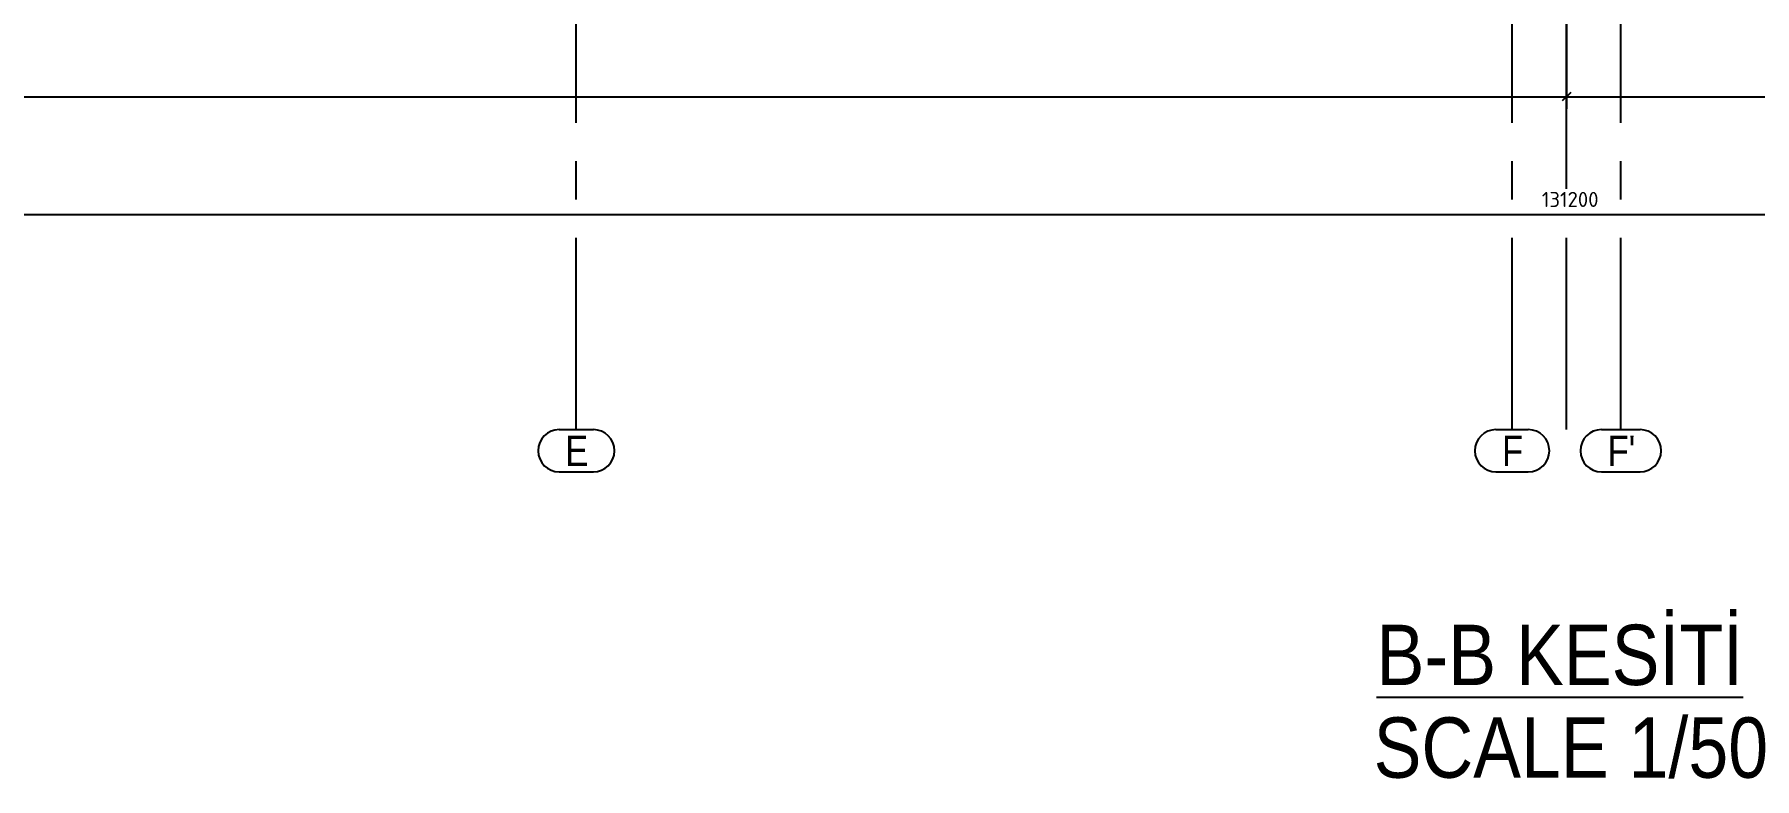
# Model space of a CAD drawing. Header units: millimetres. Extents: x 2368 to 8313, y 7493 to 11698.
# Drawn here: x 4962.8 to 5247.8, y 10241 to 10364.3 of the extents above; entities that cross this region are included whole.
import ezdxf

# ---------------------------------------------------------------- set-up
doc = ezdxf.new("R2010")
doc.units = ezdxf.units.MM
doc.linetypes.add('CENTER', pattern=[50.8, 31.75, -6.35, 6.35, -6.35])
doc.linetypes.add('XKITLINE00', pattern=[0])
doc.styles.add('ARIAL', font='arial.ttf')
doc.styles.add('ARIAL_NARROW', font='ARIALN.TTF')
doc.styles.add('ISOCPEUR', font='isocpeur.ttf')

msp = doc.modelspace()

# ---------------------------------------------------------------- linework, layer by layer
at = {"color": 6, "linetype": 'CENTER'}
for p, q in [((5207.5882, 10298.7746), (5207.5882, 10527.7967)), ((5216.5882, 10338.6571), (5216.5882, 10527.9792)), ((5225.5882, 10298.7746), (5225.5882, 10527.7967)), ((5052.5882, 10298.7746), (5052.5882, 10370.3538)), ((5216.5882, 10298.7746), (5216.5882, 10335.1571))]:
    msp.add_line(p, q, dxfattribs=at)
at = {"color": 146, "linetype": 'XKITLINE00'}
for p, q in [((5216.5882, 10495.2068), (5216.5882, 10351.9333)), ((5216.5882, 10495.2068), (5216.5882, 10351.9333)), ((3904.5882, 10353.9333), (5216.5882, 10353.9333)), ((5217.2953, 10354.6404), (5215.8811, 10353.2262)), ((5217.2953, 10354.6404), (5215.8811, 10353.2262)), ((5216.5882, 10353.9333), (6528.5882, 10353.9333)), ((3904.5882, 10334.4071), (6528.5882, 10334.4071))]:
    msp.add_line(p, q, dxfattribs=at)
at = {"color": 3, "linetype": 'XKITLINE00'}
for p, q in [((5049.7644, 10298.7746), (5055.4119, 10298.7746)), ((5204.9182, 10298.7746), (5210.2581, 10298.7746)), ((5222.3946, 10298.7746), (5228.7818, 10298.7746)), ((5049.7644, 10291.7746), (5055.4119, 10291.7746)), ((5204.9182, 10291.7746), (5210.2581, 10291.7746)), ((5222.3946, 10291.7746), (5228.7818, 10291.7746))]:
    msp.add_line(p, q, dxfattribs=at)
for centre, start, end in [((5049.7644, 10295.2746), 90, 270), ((5055.4119, 10295.2746), 270, 90), ((5204.9182, 10295.2746), 90, 270), ((5210.2581, 10295.2746), 270, 90), ((5222.3946, 10295.2746), 90, 270), ((5228.7818, 10295.2746), 270, 90)]:
    msp.add_arc(centre, 3.5, start, end, dxfattribs=at)

# ---------------------------------------------------------------- texts
at = {"color": 30, "style": 'ISOCPEUR'}
msp.add_text('131200', height=2.5, dxfattribs=at).set_placement((5212.5061, 10335.6571))
at = {"color": 2, "linetype": 'XKITLINE00', "style": 'ARIAL_NARROW'}
for s, p in [('E', (5050.7644, 10292.7746)), ('F', (5205.9182, 10292.7746)), ("F'", (5223.3946, 10292.7746))]:
    msp.add_text(s, height=5, dxfattribs=at).set_placement(p)
at = {"color": 3, "style": 'ARIAL', "width": 0.85}
msp.add_text('%%UB-B KESİTİ', height=10, dxfattribs=at).set_placement((5185.1428, 10256.4621))
at = {"color": 30, "style": 'ARIAL', "width": 0.85}
msp.add_text('SCALE 1/50', height=10, dxfattribs=at).set_placement((5184.6489, 10241.1085))

doc.saveas('drawing.dxf')
